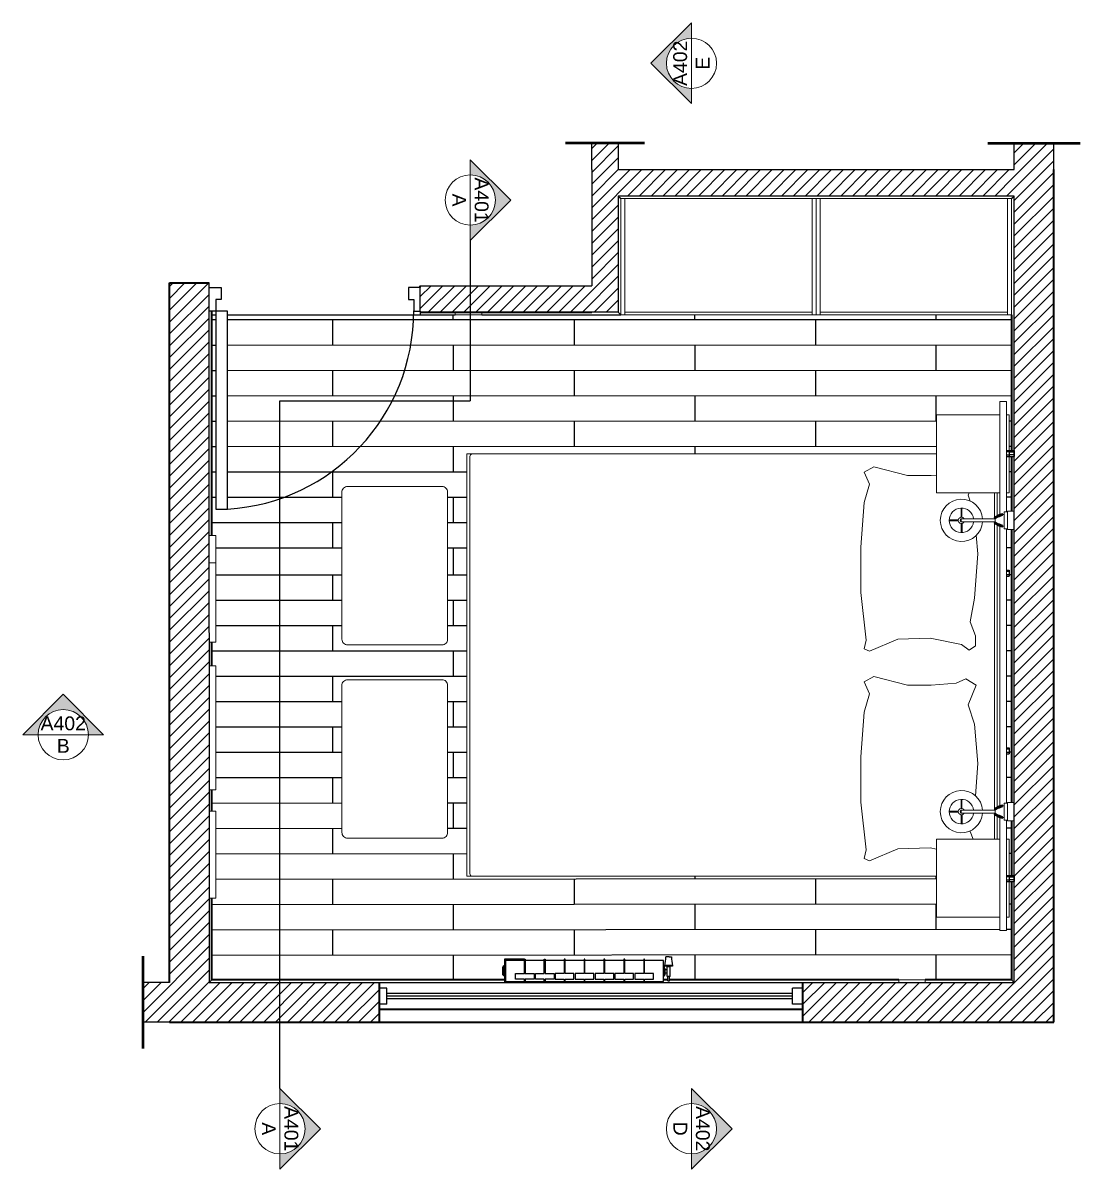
# Model space of a CAD drawing. Header units: millimetres. Extents: x 702 to 6186, y 329 to 3278.
# Drawn here: x 2104.4 to 2504.9, y 1534.7 to 1968.9 of the extents above; entities that cross this region are included whole.
import ezdxf
from ezdxf.enums import TextEntityAlignment as Align

# ---------------------------------------------------------------- set-up
doc = ezdxf.new("R2010")
doc.units = ezdxf.units.MM
for name, color, linetype, lineweight in [('A-FLOR-LEVL', 7, 'Continuous', 35), ('A-FURN', 8, 'Continuous', 18), ('A-PRSP-1', 7, 'Continuous', 40), ('A-SECT-MCUT', 7, 'Continuous', 35), ('A-WALL-FULL', 7, 'Continuous', 35), ('A-WALL-FULL-EXTR', 7, 'Continuous', 35), ('A-WALL-FULL-INTR', 7, 'Continuous', 35)]:
    doc.layers.add(name, color=color, linetype=linetype, lineweight=lineweight)
doc.layers.add('G-ANNO-TTLB', color=3, linetype='Continuous')
doc.layers.add('particolari', color=6, linetype='Continuous')
doc.styles.get("Standard").update_dxf_attribs({"font": 'arial.ttf'})

# ---------------------------------------------------------------- blocks, each defined once
blk = doc.blocks.new('SYMBOL')
at = {"layer": 'A-PRSP-1', "linetype": 'Continuous', "lineweight": 20}
h = blk.add_hatch(color=256, dxfattribs=at)
h.dxf.hatch_style = 1
h.paths.add_polyline_path([(11.2063, 4.9481), (11.316, 4.9481, -1), (11.678, 4.9481), (11.7877, 4.9481), (11.497, 5.2405)])
at = {"linetype": 'Continuous', "lineweight": 20}
blk.add_line((11.316, 4.9481), (11.678, 4.9481), dxfattribs=at)
at = {"layer": 'A-PRSP-1', "linetype": 'Continuous', "lineweight": 20}
for p, q in [((11.2063, 4.9481), (11.497, 5.2405)), ((11.7877, 4.9481), (11.497, 5.2405)), ((11.316, 4.9481), (11.2063, 4.9481)), ((11.678, 4.9481), (11.7877, 4.9481))]:
    blk.add_line(p, q, dxfattribs=at)
blk.add_circle((11.497, 4.9481), 0.181, dxfattribs=at)
at = {"linetype": 'Continuous', "lineweight": 20}
for tag, p in [('TAVOLA', (11.497, 5.08)), ('SEZIONE', (11.497, 4.9181))]:
    blk.add_attdef(tag, text='', height=0.1, dxfattribs=at).set_placement(p, align=Align.TOP_CENTER)

msp = doc.modelspace()

# ---------------------------------------------------------------- linework, layer by layer
at = {"color": 1, "lineweight": 50}
for p, q in [((2339.95, 1923.29), (2309.95, 1923.29)), ((2469.95, 1923.29), (2504.95, 1923.29)), ((2149.95, 1580.36), (2149.95, 1615.36))]:
    msp.add_line(p, q, dxfattribs=at)
at = {"color": 5}
for p, q in [((2319.95, 1913.29), (2319.95, 1923.29)), ((2329.95, 1923.29), (2329.95, 1913.28)), ((2479.95, 1913.29), (2479.95, 1923.29)), ((2494.95, 1913.29), (2494.95, 1923.29)), ((2319.95, 1913.29), (2319.95, 1869.29)), ((2329.95, 1913.28), (2479.95, 1913.29)), ((2329.95, 1903.29), (2329.95, 1859.29)), ((2479.95, 1903.29), (2329.95, 1903.29)), ((2479.95, 1605.36), (2479.95, 1903.29)), ((2174.77, 1870.36), (2174.95, 1605.36)), ((2254.95, 1869.29), (2319.95, 1869.29)), ((2254.95, 1859.64), (2254.95, 1859.29)), ((2329.95, 1859.29), (2319.95, 1859.29)), ((2159.95, 1605.36), (2149.95, 1605.36)), ((2174.95, 1605.36), (2479.95, 1605.36)), ((2399.95, 1595.54), (2399.95, 1595.21)), ((2159.95, 1590.36), (2149.95, 1590.36))]:
    msp.add_line(p, q, dxfattribs=at)
at = {"color": 175, "linetype": 'Continuous'}
for p, q in [((2319.95, 1921.24), (2321.99, 1923.29)), ((2319.95, 1916.75), (2326.48, 1923.29)), ((2479.95, 1910.62), (2492.61, 1923.29)), ((2479.95, 1919.6), (2483.63, 1923.29)), ((2319.95, 1912.26), (2329.95, 1922.26)), ((2479.95, 1915.11), (2487.95, 1923.11)), ((2479.95, 1906.13), (2494.95, 1921.13)), ((2319.95, 1907.77), (2329.95, 1917.77)), ((2479.95, 1901.64), (2494.95, 1916.64)), ((2319.95, 1903.28), (2329.95, 1913.29)), ((2319.95, 1898.79), (2334.44, 1913.29)), ((2319.95, 1894.3), (2338.93, 1913.29)), ((2333.42, 1903.29), (2343.42, 1913.29)), ((2337.91, 1903.29), (2347.91, 1913.29)), ((2342.4, 1903.29), (2352.4, 1913.29)), ((2346.89, 1903.29), (2356.89, 1913.29)), ((2351.38, 1903.29), (2361.38, 1913.29)), ((2355.87, 1903.29), (2365.87, 1913.29)), ((2360.36, 1903.29), (2370.36, 1913.29)), ((2364.85, 1903.29), (2374.85, 1913.29)), ((2369.34, 1903.29), (2379.34, 1913.29)), ((2373.83, 1903.29), (2383.83, 1913.29)), ((2378.32, 1903.29), (2388.32, 1913.29)), ((2382.81, 1903.29), (2392.81, 1913.29)), ((2387.3, 1903.29), (2397.3, 1913.29)), ((2391.79, 1903.29), (2401.79, 1913.29)), ((2396.28, 1903.29), (2406.28, 1913.29)), ((2400.77, 1903.29), (2410.77, 1913.29)), ((2405.26, 1903.29), (2415.26, 1913.29)), ((2409.75, 1903.29), (2419.75, 1913.29)), ((2414.24, 1903.29), (2424.24, 1913.29)), ((2418.73, 1903.29), (2428.73, 1913.29)), ((2423.22, 1903.29), (2433.22, 1913.29)), ((2427.71, 1903.29), (2437.71, 1913.29)), ((2432.2, 1903.29), (2442.2, 1913.29)), ((2436.69, 1903.29), (2446.69, 1913.29)), ((2441.18, 1903.29), (2451.18, 1913.29)), ((2445.67, 1903.29), (2455.67, 1913.29)), ((2450.16, 1903.29), (2460.16, 1913.29)), ((2454.65, 1903.29), (2464.65, 1913.29)), ((2459.14, 1903.29), (2469.14, 1913.29)), ((2463.63, 1903.29), (2473.63, 1913.29)), ((2468.12, 1903.29), (2478.12, 1913.29)), ((2472.61, 1903.29), (2479.95, 1910.62)), ((2479.95, 1897.15), (2494.95, 1912.15)), ((2477.1, 1903.29), (2479.95, 1906.13)), ((2479.95, 1892.66), (2494.95, 1907.66)), ((2479.95, 1888.17), (2494.95, 1903.17)), ((2319.95, 1889.81), (2329.95, 1899.81)), ((2479.95, 1883.68), (2494.95, 1898.68)), ((2319.95, 1885.32), (2329.95, 1895.32)), ((2479.95, 1879.19), (2494.95, 1894.19)), ((2319.95, 1880.83), (2329.95, 1890.83)), ((2479.95, 1874.7), (2494.95, 1889.7)), ((2319.95, 1876.34), (2329.95, 1886.34)), ((2479.95, 1870.21), (2494.95, 1885.21)), ((2319.95, 1871.85), (2329.95, 1881.85)), ((2479.95, 1865.72), (2494.95, 1880.72)), ((2311.87, 1859.29), (2329.95, 1877.36)), ((2479.95, 1861.23), (2494.95, 1876.23)), ((2316.36, 1859.29), (2329.95, 1872.87)), ((2479.95, 1856.74), (2494.95, 1871.74)), ((2159.95, 1869.01), (2161.3, 1870.36)), ((2159.95, 1864.52), (2165.79, 1870.36)), ((2159.95, 1860.03), (2170.28, 1870.36)), ((2159.95, 1855.54), (2174.77, 1870.36)), ((2254.95, 1865.22), (2259.01, 1869.29)), ((2254.95, 1860.73), (2263.5, 1869.29)), ((2257.99, 1859.29), (2267.99, 1869.29)), ((2262.48, 1859.29), (2272.48, 1869.29)), ((2266.97, 1859.29), (2276.97, 1869.29)), ((2271.46, 1859.29), (2281.46, 1869.29)), ((2275.95, 1859.29), (2285.95, 1869.29)), ((2280.44, 1859.29), (2290.44, 1869.29)), ((2284.93, 1859.29), (2294.93, 1869.29)), ((2289.42, 1859.29), (2299.42, 1869.29)), ((2293.91, 1859.29), (2303.91, 1869.29)), ((2298.4, 1859.29), (2308.4, 1869.29)), ((2302.89, 1859.29), (2312.89, 1869.29)), ((2307.38, 1859.29), (2317.38, 1869.29)), ((2320.85, 1859.29), (2329.95, 1868.38)), ((2479.95, 1852.25), (2494.95, 1867.25)), ((2159.95, 1851.05), (2174.95, 1866.05)), ((2325.34, 1859.29), (2329.95, 1863.89)), ((2479.95, 1847.76), (2494.95, 1862.76)), ((2159.95, 1846.56), (2174.95, 1861.56)), ((2329.83, 1859.29), (2329.95, 1859.4)), ((2479.95, 1843.27), (2494.95, 1858.27)), ((2159.95, 1842.07), (2174.95, 1857.07)), ((2479.95, 1838.78), (2494.95, 1853.78)), ((2159.95, 1837.58), (2174.95, 1852.58)), ((2159.95, 1833.09), (2174.95, 1848.09)), ((2479.95, 1834.29), (2494.95, 1849.29)), ((2159.95, 1828.6), (2174.95, 1843.6)), ((2479.95, 1829.8), (2494.95, 1844.8)), ((2159.95, 1824.11), (2174.95, 1839.11)), ((2479.95, 1825.31), (2494.95, 1840.31)), ((2159.95, 1819.62), (2174.95, 1834.62)), ((2479.95, 1820.82), (2494.95, 1835.82)), ((2159.95, 1815.13), (2174.95, 1830.13)), ((2479.95, 1816.33), (2494.95, 1831.33)), ((2159.95, 1810.63), (2174.95, 1825.63)), ((2479.95, 1811.84), (2494.95, 1826.84)), ((2159.95, 1806.14), (2174.95, 1821.14)), ((2479.95, 1807.35), (2494.95, 1822.35)), ((2159.95, 1801.65), (2174.95, 1816.65)), ((2479.95, 1802.86), (2494.95, 1817.86)), ((2159.95, 1797.16), (2174.95, 1812.16)), ((2479.95, 1798.37), (2494.95, 1813.37)), ((2159.95, 1792.67), (2174.95, 1807.67)), ((2479.95, 1793.88), (2494.95, 1808.88)), ((2159.95, 1788.18), (2174.95, 1803.18)), ((2479.95, 1789.39), (2494.95, 1804.39)), ((2159.95, 1783.69), (2174.95, 1798.69)), ((2479.95, 1784.9), (2494.95, 1799.9)), ((2159.95, 1779.2), (2174.95, 1794.2)), ((2479.95, 1780.4), (2494.95, 1795.4)), ((2159.95, 1774.71), (2174.95, 1789.71)), ((2479.95, 1775.91), (2494.95, 1790.91)), ((2159.95, 1770.22), (2174.95, 1785.22)), ((2479.95, 1771.42), (2494.95, 1786.42)), ((2159.95, 1765.73), (2174.95, 1780.73)), ((2479.95, 1766.93), (2494.95, 1781.93)), ((2159.95, 1761.24), (2174.95, 1776.24)), ((2479.95, 1762.44), (2494.95, 1777.44)), ((2159.95, 1756.75), (2174.95, 1771.75)), ((2479.95, 1757.95), (2494.95, 1772.95)), ((2159.95, 1752.26), (2174.95, 1767.26)), ((2479.95, 1753.46), (2494.95, 1768.46)), ((2159.95, 1747.77), (2174.95, 1762.77)), ((2479.95, 1748.97), (2494.95, 1763.97)), ((2159.95, 1743.28), (2174.95, 1758.28)), ((2479.95, 1744.48), (2494.95, 1759.48)), ((2479.95, 1739.99), (2494.95, 1754.99)), ((2159.95, 1738.79), (2174.95, 1753.79)), ((2479.95, 1735.5), (2494.95, 1750.5)), ((2159.95, 1734.3), (2174.95, 1749.3)), ((2479.95, 1731.01), (2494.95, 1746.01)), ((2159.95, 1729.81), (2174.95, 1744.81)), ((2479.95, 1726.52), (2494.95, 1741.52)), ((2159.95, 1725.32), (2174.95, 1740.32)), ((2479.95, 1722.03), (2494.95, 1737.03)), ((2159.95, 1720.83), (2174.95, 1735.83)), ((2479.95, 1717.54), (2494.95, 1732.54)), ((2159.95, 1716.34), (2174.95, 1731.34)), ((2479.95, 1713.05), (2494.95, 1728.05)), ((2159.95, 1711.85), (2174.95, 1726.85)), ((2479.95, 1708.56), (2494.95, 1723.56)), ((2159.95, 1707.36), (2174.95, 1722.36)), ((2159.95, 1702.87), (2174.95, 1717.87)), ((2479.95, 1704.07), (2494.95, 1719.07)), ((2159.95, 1698.38), (2174.95, 1713.38)), ((2479.95, 1699.58), (2494.95, 1714.58)), ((2159.95, 1693.89), (2174.95, 1708.89)), ((2479.95, 1695.09), (2494.95, 1710.09)), ((2159.95, 1689.4), (2174.95, 1704.4)), ((2479.95, 1690.6), (2494.95, 1705.6)), ((2159.95, 1684.91), (2174.95, 1699.91)), ((2479.95, 1686.11), (2494.95, 1701.11)), ((2159.95, 1680.42), (2174.95, 1695.42)), ((2479.95, 1681.62), (2494.95, 1696.62)), ((2159.95, 1675.93), (2174.95, 1690.93)), ((2479.95, 1677.13), (2494.95, 1692.13)), ((2159.95, 1671.44), (2174.95, 1686.44)), ((2479.95, 1672.64), (2494.95, 1687.64)), ((2159.95, 1666.95), (2174.95, 1681.95)), ((2479.95, 1668.15), (2494.95, 1683.15)), ((2159.95, 1662.46), (2174.95, 1677.46)), ((2479.95, 1663.66), (2494.95, 1678.66)), ((2159.95, 1657.97), (2174.95, 1672.97)), ((2479.95, 1659.17), (2494.95, 1674.17)), ((2159.95, 1653.48), (2174.95, 1668.48)), ((2479.95, 1654.68), (2494.95, 1669.68)), ((2159.95, 1648.99), (2174.95, 1663.99)), ((2479.95, 1650.19), (2494.95, 1665.19)), ((2159.95, 1644.5), (2174.95, 1659.5)), ((2479.95, 1645.7), (2494.95, 1660.7)), ((2159.95, 1640.01), (2174.95, 1655.01)), ((2479.95, 1641.21), (2494.95, 1656.21)), ((2159.95, 1635.52), (2174.95, 1650.52)), ((2479.95, 1636.72), (2494.95, 1651.72)), ((2159.95, 1631.03), (2174.95, 1646.03)), ((2479.95, 1632.23), (2494.95, 1647.23)), ((2159.95, 1626.54), (2174.95, 1641.54)), ((2479.95, 1627.74), (2494.95, 1642.74)), ((2159.95, 1622.05), (2174.95, 1637.05)), ((2479.95, 1623.25), (2494.95, 1638.25)), ((2159.95, 1617.56), (2174.95, 1632.56)), ((2479.95, 1618.76), (2494.95, 1633.76)), ((2159.95, 1613.07), (2174.95, 1628.07)), ((2479.95, 1614.27), (2494.95, 1629.27)), ((2479.95, 1609.78), (2494.95, 1624.78)), ((2159.95, 1608.58), (2174.95, 1623.58)), ((2465.02, 1590.36), (2494.95, 1620.29)), ((2149.95, 1594.09), (2174.95, 1619.09)), ((2469.51, 1590.36), (2494.95, 1615.8)), ((2150.71, 1590.36), (2174.95, 1614.6)), ((2474, 1590.36), (2494.95, 1611.31)), ((2155.2, 1590.36), (2174.95, 1610.11)), ((2478.49, 1590.36), (2494.95, 1606.82)), ((2149.95, 1603.07), (2152.24, 1605.36)), ((2149.99, 1598.62), (2156.73, 1605.36)), ((2159.95, 1590.62), (2174.95, 1605.62)), ((2164.18, 1590.36), (2179.18, 1605.36)), ((2168.67, 1590.36), (2183.67, 1605.36)), ((2173.16, 1590.36), (2188.16, 1605.36)), ((2177.65, 1590.36), (2192.65, 1605.36)), ((2182.14, 1590.36), (2197.14, 1605.36)), ((2186.63, 1590.36), (2201.63, 1605.36)), ((2191.12, 1590.36), (2206.12, 1605.36)), ((2195.61, 1590.36), (2210.61, 1605.36)), ((2200.1, 1590.36), (2215.1, 1605.36)), ((2204.59, 1590.36), (2219.59, 1605.36)), ((2209.08, 1590.36), (2224.08, 1605.36)), ((2213.57, 1590.36), (2228.57, 1605.36)), ((2218.06, 1590.36), (2233.06, 1605.36)), ((2222.55, 1590.36), (2237.55, 1605.36)), ((2227.04, 1590.36), (2239.33, 1602.66)), ((2399.95, 1601.63), (2403.68, 1605.36)), ((2399.95, 1597.14), (2408.17, 1605.36)), ((2399.95, 1592.65), (2412.66, 1605.36)), ((2402.16, 1590.36), (2417.16, 1605.36)), ((2406.65, 1590.36), (2421.65, 1605.36)), ((2411.14, 1590.36), (2426.14, 1605.36)), ((2415.63, 1590.36), (2430.63, 1605.36)), ((2420.12, 1590.36), (2435.12, 1605.36)), ((2424.61, 1590.36), (2439.61, 1605.36)), ((2429.1, 1590.36), (2444.1, 1605.36)), ((2433.59, 1590.36), (2448.59, 1605.36)), ((2438.08, 1590.36), (2453.08, 1605.36)), ((2442.57, 1590.36), (2457.57, 1605.36)), ((2447.06, 1590.36), (2462.06, 1605.36)), ((2451.55, 1590.36), (2466.55, 1605.36)), ((2456.04, 1590.36), (2471.04, 1605.36)), ((2460.53, 1590.36), (2475.53, 1605.36)), ((2482.98, 1590.36), (2494.95, 1602.33)), ((2231.53, 1590.36), (2239.33, 1598.17)), ((2487.47, 1590.36), (2494.95, 1597.84)), ((2236.02, 1590.36), (2239.33, 1593.68)), ((2491.96, 1590.36), (2494.95, 1593.35))]:
    msp.add_line(p, q, dxfattribs=at)
at = {"color": 200}
for p, q in [((2329.95, 1903.29), (2330.95, 1902.29)), ((2478.95, 1902.29), (2479.95, 1903.29)), ((2254.95, 1859.29), (2254.95, 1858.29)), ((2254.95, 1858.29), (2268.21, 1858.29)), ((2278.21, 1858.29), (2330.95, 1858.29)), ((2329.95, 1859.29), (2330.95, 1858.29)), ((2174.95, 1605.36), (2175.95, 1606.36)), ((2478.95, 1606.36), (2479.95, 1605.36))]:
    msp.add_line(p, q, dxfattribs=at)
at = {"color": 2}
for p, q in [((2174.95, 1868.64), (2179.45, 1868.64)), ((2179.45, 1868.64), (2179.45, 1864.14)), ((2254.95, 1868.64), (2250.45, 1868.64)), ((2250.45, 1868.64), (2250.45, 1864.14)), ((2179.45, 1864.14), (2177.45, 1864.14)), ((2177.45, 1864.14), (2177.45, 1859.64)), ((2250.45, 1864.14), (2252.45, 1864.14)), ((2252.45, 1864.14), (2252.45, 1859.64)), ((2177.45, 1859.64), (2174.95, 1859.64)), ((2252.45, 1859.64), (2254.95, 1859.64))]:
    msp.add_line(p, q, dxfattribs=at)
at = {"color": 6}
for p, q in [((2349.3, 1615.07), (2347.94, 1615.07)), ((2349.3, 1615.07), (2350.16, 1615.07)), ((2350.16, 1614.8), (2350.16, 1615.07)), ((2286.2, 1608.3), (2286.2, 1611.33)), ((2286.45, 1611.33), (2286.2, 1611.33)), ((2286.83, 1611.7), (2286.45, 1611.7)), ((2286.45, 1607.93), (2286.45, 1611.7)), ((2294.37, 1614.22), (2286.83, 1614.22)), ((2286.83, 1614.22), (2286.83, 1605.36)), ((2294.37, 1614.22), (2294.72, 1614.22)), ((2294.37, 1613.77), (2294.72, 1613.77)), ((2301.91, 1608.85), (2301.91, 1614.22)), ((2301.91, 1614.22), (2302.26, 1614.22)), ((2302.26, 1614.22), (2302.26, 1608.85)), ((2309.8, 1614.22), (2309.44, 1614.22)), ((2309.44, 1614.22), (2309.44, 1608.85)), ((2309.8, 1608.85), (2309.8, 1614.22)), ((2317.33, 1614.22), (2316.98, 1614.22)), ((2316.98, 1614.22), (2316.98, 1608.85)), ((2317.33, 1608.85), (2317.33, 1614.22)), ((2324.87, 1614.22), (2324.51, 1614.22)), ((2324.51, 1614.22), (2324.51, 1608.85)), ((2324.87, 1608.85), (2324.87, 1614.22)), ((2332.41, 1614.22), (2332.05, 1614.22)), ((2332.05, 1614.22), (2332.05, 1608.85)), ((2332.41, 1608.85), (2332.41, 1614.22)), ((2339.94, 1614.22), (2339.59, 1614.22)), ((2339.59, 1614.22), (2339.59, 1608.85)), ((2339.94, 1608.85), (2339.94, 1614.22)), ((2347.12, 1611.7), (2347.51, 1611.7)), ((2347.51, 1607.93), (2347.51, 1611.7)), ((2347.51, 1610.71), (2347.7, 1610.71)), ((2350.49, 1611.81), (2347.61, 1611.81)), ((2347.61, 1611.81), (2347.61, 1611.57)), ((2350.49, 1611.57), (2347.61, 1611.57)), ((2347.7, 1608.3), (2347.7, 1610.71)), ((2348.52, 1607.63), (2348.52, 1611.38)), ((2349.58, 1611.38), (2348.52, 1611.38)), ((2348.77, 1611.38), (2348.77, 1611.57)), ((2349.33, 1611.38), (2349.33, 1611.57)), ((2349.58, 1607.63), (2349.58, 1611.38)), ((2350.49, 1611.81), (2350.49, 1611.57)), ((2286.45, 1608.3), (2286.2, 1608.3)), ((2286.83, 1607.93), (2286.45, 1607.93)), ((2294.72, 1608.85), (2294.37, 1608.85)), ((2298.54, 1606.64), (2298.54, 1608.85)), ((2298.54, 1608.85), (2301.91, 1608.85)), ((2301.91, 1606.64), (2298.54, 1606.64)), ((2301.91, 1605.36), (2301.91, 1606.64)), ((2302.26, 1608.85), (2305.63, 1608.85)), ((2305.63, 1606.64), (2302.26, 1606.64)), ((2302.26, 1606.64), (2302.26, 1605.36)), ((2305.63, 1608.85), (2305.63, 1606.64)), ((2306.08, 1608.85), (2306.08, 1606.64)), ((2309.44, 1608.85), (2306.08, 1608.85)), ((2306.08, 1606.64), (2309.44, 1606.64)), ((2309.44, 1606.64), (2309.44, 1605.36)), ((2313.16, 1608.85), (2309.8, 1608.85)), ((2309.8, 1605.36), (2309.8, 1606.64)), ((2309.8, 1606.64), (2313.16, 1606.64)), ((2313.16, 1606.64), (2313.16, 1608.85)), ((2313.61, 1608.85), (2313.61, 1606.64)), ((2316.98, 1608.85), (2313.61, 1608.85)), ((2313.61, 1606.64), (2316.98, 1606.64)), ((2316.98, 1606.64), (2316.98, 1605.36)), ((2320.7, 1608.85), (2317.33, 1608.85)), ((2317.33, 1605.36), (2317.33, 1606.64)), ((2317.33, 1606.64), (2320.7, 1606.64)), ((2320.7, 1606.64), (2320.7, 1608.85)), ((2321.15, 1608.85), (2321.15, 1606.64)), ((2324.51, 1608.85), (2321.15, 1608.85)), ((2321.15, 1606.64), (2324.51, 1606.64)), ((2324.51, 1606.64), (2324.51, 1605.36)), ((2328.24, 1608.85), (2324.87, 1608.85)), ((2324.87, 1605.36), (2324.87, 1606.64)), ((2324.87, 1606.64), (2328.24, 1606.64)), ((2328.24, 1606.64), (2328.24, 1608.85)), ((2328.68, 1608.85), (2328.68, 1606.64)), ((2332.05, 1608.85), (2328.68, 1608.85)), ((2328.68, 1606.64), (2332.05, 1606.64)), ((2332.05, 1606.64), (2332.05, 1605.36)), ((2335.77, 1608.85), (2332.41, 1608.85)), ((2332.41, 1605.36), (2332.41, 1606.64)), ((2332.41, 1606.64), (2335.77, 1606.64)), ((2335.77, 1606.64), (2335.77, 1608.85)), ((2336.22, 1608.85), (2336.22, 1606.64)), ((2339.59, 1608.85), (2336.22, 1608.85)), ((2336.22, 1606.64), (2339.59, 1606.64)), ((2339.59, 1606.64), (2339.59, 1605.36)), ((2343.31, 1608.85), (2339.94, 1608.85)), ((2339.94, 1605.36), (2339.94, 1606.64)), ((2339.94, 1606.64), (2343.31, 1606.64)), ((2343.31, 1606.64), (2343.31, 1608.85)), ((2347.12, 1607.93), (2347.51, 1607.93)), ((2347.51, 1608.3), (2347.7, 1608.3)), ((2348.52, 1610.13), (2347.7, 1610.13)), ((2348.52, 1608.88), (2347.7, 1608.88)), ((2349.58, 1607.63), (2348.52, 1607.63)), ((2348.77, 1605.97), (2348.77, 1607.63)), ((2349.33, 1605.97), (2349.33, 1607.63)), ((2348.77, 1605.97), (2349.33, 1605.97))]:
    msp.add_line(p, q, dxfattribs=at)
at = {"color": 32}
msp.add_line((2294.37, 1605.81), (2294.72, 1605.81), dxfattribs=at)
at = {"color": 2}
msp.add_lwpolyline([(2181.95, 1784.64), (2181.95, 1859.64), (2177.45, 1859.64), (2177.45, 1784.64), (2181.95, 1784.64)], dxfattribs=at)
at = {"color": 6}
for points in [[(2294.37, 1613.77), (2287.19, 1613.77), (2287.19, 1605.81), (2294.37, 1605.81)], [(2294.37, 1605.36), (2294.37, 1606.64), (2291, 1606.64), (2291, 1608.85), (2294.37, 1608.85), (2294.37, 1614.22)], [(2294.72, 1614.22), (2294.72, 1608.85), (2298.09, 1608.85)], [(2294.72, 1605.81), (2347.12, 1605.81), (2347.12, 1613.77), (2294.72, 1613.77)], [(2298.09, 1608.85), (2298.09, 1606.64), (2294.72, 1606.64), (2294.72, 1605.36)]]:
    msp.add_lwpolyline(points, dxfattribs=at)
at = {"color": 2}
msp.add_arc((2177.27, 1859.71), 75.17, 273.5649, 0.0974, dxfattribs=at)
at = {"color": 6}
for centre, start, end in [((2335.85, 1614.65), 346.4179, 1.9746), ((2362.25, 1614.65), 178.0254, 193.5821)]:
    msp.add_arc(centre, 12.1, start, end, dxfattribs=at)
at = {"layer": 'A-FLOR-LEVL', "color": 5}
for p, q in [((2399.95, 1595.21), (2239.33, 1595.21)), ((2159.95, 1590.36), (2479.95, 1590.36))]:
    msp.add_line(p, q, dxfattribs=at)
at = {"layer": 'A-FURN'}
for p, q in [((2330.95, 1902.29), (2330.95, 1858.29)), ((2330.95, 1902.29), (2478.95, 1902.29)), ((2332.45, 1858.29), (2332.45, 1902.29)), ((2403.45, 1858.29), (2403.45, 1902.29)), ((2404.95, 1902.29), (2404.95, 1858.29)), ((2406.45, 1858.29), (2406.45, 1902.29)), ((2477.45, 1858.29), (2477.45, 1902.29)), ((2478.95, 1858.29), (2478.95, 1902.29)), ((2330.95, 1858.29), (2478.95, 1858.29)), ((2403.45, 1859.29), (2332.45, 1859.29)), ((2406.45, 1859.29), (2477.45, 1859.29)), ((2474.55, 1805.64), (2474.55, 1825.42)), ((2474.55, 1825.42), (2477.05, 1825.42)), ((2477.05, 1825.42), (2477.05, 1783.62)), ((2474.55, 1820.42), (2450.55, 1820.42)), ((2450.55, 1820.42), (2450.55, 1790.92)), ((2477.05, 1820.42), (2478.05, 1820.42)), ((2478.05, 1820.42), (2478.05, 1806.92)), ((2272.55, 1805.64), (2272.55, 1645.64)), ((2450.55, 1805.64), (2272.55, 1805.64)), ((2273.73, 1804.63), (2273.73, 1804.58)), ((2273.73, 1804.58), (2273.73, 1646.64)), ((2474.55, 1805.64), (2474.55, 1782.39)), ((2478.05, 1804.65), (2478.05, 1790.92)), ((2423.12, 1798.63), (2426.81, 1800.69)), ((2425.17, 1794.12), (2423.12, 1798.63)), ((2426.81, 1800.69), (2439.53, 1797.4)), ((2439.53, 1797.4), (2448.55, 1797.4)), ((2448.55, 1797.4), (2450.55, 1797.58)), ((2423.12, 1787.14), (2425.17, 1794.12)), ((2450.55, 1790.92), (2474.55, 1790.92)), ((2462.87, 1790.92), (2462.5, 1790.01)), ((2462.5, 1790.01), (2463.25, 1787.74)), ((2472.55, 1790.92), (2472.55, 1781)), ((2473.55, 1781.86), (2473.55, 1790.92)), ((2478.05, 1790.92), (2477.05, 1790.92)), ((2421.89, 1770.31), (2423.12, 1787.14)), ((2459.85, 1779.9), (2459.85, 1781)), ((2459.85, 1781), (2472.72, 1781)), ((2472.72, 1779.45), (2472.72, 1781.45)), ((2475.61, 1782.62), (2476.16, 1782.62)), ((2476.16, 1783.62), (2477.44, 1783.62)), ((2476.16, 1778.27), (2476.16, 1783.62)), ((2477.44, 1783.62), (2477.44, 1783.92)), ((2477.44, 1783.92), (2479.95, 1783.92)), ((2477.44, 1783.62), (2477.44, 1783.92)), ((2477.44, 1783.62), (2477.44, 1776.97)), ((2459.85, 1779.9), (2472.72, 1779.9)), ((2472.55, 1779.9), (2472.55, 1670.67)), ((2473.55, 1671.53), (2473.55, 1779.04)), ((2474.55, 1778.51), (2474.55, 1672.06)), ((2475.61, 1778.27), (2476.16, 1778.27)), ((2476.16, 1778.27), (2476.16, 1777.27)), ((2477.44, 1777.27), (2476.16, 1777.27)), ((2477.05, 1777.27), (2477.05, 1673.29)), ((2477.44, 1777.57), (2477.44, 1777.27)), ((2477.44, 1776.97), (2479.95, 1776.97)), ((2174.95, 1774.71), (2177.45, 1774.71)), ((2177.45, 1774.71), (2177.45, 1764.36)), ((2465.63, 1774.77), (2466.23, 1767.71)), ((2421.89, 1753.07), (2421.89, 1770.31)), ((2466.23, 1767.71), (2464.96, 1751.01)), ((2177.45, 1764.36), (2174.95, 1764.36)), ((2177.45, 1734.36), (2177.45, 1764.36)), ((2423.94, 1735), (2421.89, 1753.07)), ((2464.96, 1751.01), (2463.32, 1741.98)), ((2463.32, 1741.98), (2465.37, 1736.65)), ((2465.37, 1736.65), (2465.37, 1732.95)), ((2174.95, 1734.36), (2177.45, 1734.36)), ((2423.12, 1731.72), (2423.94, 1735)), ((2435.83, 1735.41), (2425.17, 1730.9)), ((2448.14, 1735.82), (2435.83, 1735.41)), ((2460.03, 1733.36), (2448.14, 1735.82)), ((2462.91, 1731.31), (2460.03, 1733.36)), ((2465.37, 1732.95), (2462.91, 1731.31)), ((2423.12, 1731.72), (2425.17, 1730.9)), ((2177.45, 1725.36), (2174.95, 1725.36)), ((2177.45, 1678.36), (2177.45, 1725.36)), ((2423.12, 1719.23), (2426.81, 1721.28)), ((2425.17, 1714.71), (2423.12, 1719.23)), ((2426.81, 1721.28), (2439.53, 1718)), ((2457.98, 1718.82), (2461.67, 1720.46)), ((2461.67, 1720.46), (2465.56, 1718.03)), ((2439.53, 1718), (2448.55, 1718)), ((2448.55, 1718), (2457.98, 1718.82)), ((2465.56, 1718.03), (2462.5, 1710.61)), ((2423.12, 1707.73), (2425.17, 1714.71)), ((2462.5, 1710.61), (2464.96, 1703.22)), ((2421.89, 1690.9), (2423.12, 1707.73)), ((2464.96, 1703.22), (2466.23, 1688.31)), ((2421.89, 1673.66), (2421.89, 1690.9)), ((2466.23, 1688.31), (2465.3, 1676.09)), ((2174.95, 1678.36), (2177.45, 1678.36)), ((2423.94, 1655.6), (2421.89, 1673.66)), ((2475.61, 1672.29), (2476.16, 1672.29)), ((2476.16, 1673.29), (2477.44, 1673.29)), ((2476.16, 1667.94), (2476.16, 1673.29)), ((2477.44, 1673.29), (2477.44, 1673.59)), ((2477.44, 1673.59), (2479.95, 1673.59)), ((2477.44, 1673.29), (2477.44, 1673.59)), ((2477.44, 1673.29), (2477.44, 1666.64)), ((2177.45, 1670.26), (2174.95, 1670.26)), ((2177.45, 1637.36), (2177.45, 1670.26)), ((2459.85, 1669.57), (2459.85, 1670.67)), ((2459.85, 1670.67), (2472.72, 1670.67)), ((2459.85, 1669.57), (2472.72, 1669.57)), ((2472.55, 1669.57), (2472.55, 1659.64)), ((2472.72, 1669.12), (2472.72, 1671.12)), ((2473.55, 1659.64), (2473.55, 1668.71)), ((2474.55, 1668.18), (2474.55, 1645.64)), ((2475.61, 1667.94), (2476.16, 1667.94)), ((2476.16, 1667.94), (2476.16, 1666.94)), ((2463.37, 1662.86), (2463.32, 1662.58)), ((2477.44, 1666.94), (2476.16, 1666.94)), ((2477.05, 1666.94), (2477.05, 1625.14)), ((2477.44, 1666.94), (2477.44, 1666.64)), ((2477.44, 1666.64), (2479.95, 1666.64)), ((2474.55, 1659.64), (2450.55, 1659.64)), ((2450.55, 1659.64), (2450.55, 1630.14)), ((2463.32, 1662.58), (2464.44, 1659.64)), ((2477.05, 1659.64), (2478.05, 1659.64)), ((2478.05, 1659.64), (2478.05, 1645.92)), ((2423.12, 1652.31), (2423.94, 1655.6)), ((2435.83, 1656.01), (2425.17, 1651.49)), ((2448.14, 1656.42), (2435.83, 1656.01)), ((2450.55, 1655.92), (2448.14, 1656.42)), ((2425.17, 1651.49), (2423.12, 1652.31)), ((2272.55, 1645.64), (2450.55, 1645.64)), ((2474.55, 1645.64), (2474.55, 1625.14)), ((2478.05, 1643.64), (2478.05, 1630.14)), ((2174.95, 1637.36), (2177.45, 1637.36)), ((2450.55, 1630.14), (2474.55, 1630.14)), ((2474.55, 1630.14), (2474.55, 1625.14)), ((2478.05, 1630.14), (2477.05, 1630.14)), ((2474.55, 1625.14), (2477.05, 1625.14))]:
    msp.add_line(p, q, dxfattribs=at)
at = {"layer": 'A-FURN', "transparency": 33554687}
for p, q in [((2268.21, 1859.29), (2268.21, 1858.29)), ((2268.21, 1858.29), (2278.21, 1858.29)), ((2278.21, 1858.29), (2278.21, 1859.29)), ((2446.22, 1606.36), (2436.22, 1606.36)), ((2436.22, 1606.36), (2436.22, 1605.36)), ((2446.22, 1605.36), (2446.22, 1606.36))]:
    msp.add_line(p, q, dxfattribs=at)
at = {"layer": 'A-FURN'}
for points in [[(2263.21, 1733.25, 0.414214), (2265.31, 1735.41), (2265.31, 1791.17, 0.414214), (2263.14, 1793.27), (2227.4, 1793.27, 0.414214), (2225.24, 1791.08), (2225.24, 1735.4, 0.414214), (2227.41, 1733.25)], [(2263.21, 1660.07, 0.414214), (2265.31, 1662.24), (2265.31, 1718, 0.414214), (2263.14, 1720.09), (2227.4, 1720.09, 0.414214), (2225.24, 1717.9), (2225.24, 1662.23, 0.414214), (2227.41, 1660.07)]]:
    msp.add_lwpolyline(points, format="xyb", close=True, dxfattribs=at)
for centre, radius, start, end in [((2274.76, 1804.61), 1.03, 94.0082, 178.8728), ((2459.99, 1780.44), 8, 3.9955, 356.1111), ((2459.99, 1780.44), 4.65, 6.885, 353.2993), ((2459.99, 1780.44), 1.2, 27.6794, 333.1187), ((2460.18, 1780.45), 0.639, 120.5515, 239.4485), ((2459.99, 1670.11), 8, 3.9955, 356.1111), ((2459.99, 1670.11), 4.65, 6.885, 353.2993), ((2459.99, 1670.11), 1.2, 27.6794, 333.1187), ((2460.18, 1670.12), 0.639, 120.5515, 239.4485), ((2274.74, 1646.65), 1.01, 180.7492, 269.2508)]:
    msp.add_arc(centre, radius, start, end, dxfattribs=at)
at = {"layer": 'A-FURN', "lineweight": 53}
for points in [[(2475.61, 1782.62), (2475.61, 1782.62), (2474.9, 1782.63), (2474.12, 1782.18), (2473.33, 1781.72), (2472.72, 1781.45), (2472.72, 1781.45)], [(2475.61, 1778.27), (2475.61, 1778.27), (2474.9, 1778.26), (2474.12, 1778.72), (2473.33, 1779.17), (2472.72, 1779.45), (2472.72, 1779.45)], [(2475.61, 1672.29), (2475.61, 1672.29), (2474.9, 1672.3), (2474.12, 1671.85), (2473.33, 1671.39), (2472.72, 1671.12), (2472.72, 1671.12)], [(2475.61, 1667.94), (2475.61, 1667.94), (2474.9, 1667.93), (2474.12, 1668.39), (2473.33, 1668.84), (2472.72, 1669.12), (2472.72, 1669.12)]]:
    msp.add_open_spline(points, degree=3, knots=[0, 0, 0, 0, 1, 1, 1, 2, 2, 2, 2], dxfattribs=at)
at = {"layer": 'A-SECT-MCUT', "color": 5}
for p, q in [((2239.33, 1605.36), (2239.33, 1590.36)), ((2399.95, 1590.36), (2399.95, 1605.36))]:
    msp.add_line(p, q, dxfattribs=at)
at = {"layer": 'A-WALL-FULL', "color": 5}
msp.add_line((2159.95, 1870.36), (2174.95, 1870.36), dxfattribs=at)
at = {"layer": 'A-WALL-FULL-EXTR', "color": 5}
for p, q in [((2494.95, 1590.36), (2494.95, 1913.29)), ((2159.95, 1605.36), (2159.95, 1870.36)), ((2479.95, 1590.36), (2494.95, 1590.36))]:
    msp.add_line(p, q, dxfattribs=at)
at = {"layer": 'A-WALL-FULL-EXTR', "color": 200}
for points in [[(2175.95, 1774.71), (2175.95, 1859.64)], [(2478.95, 1858.29), (2478.95, 1806.92)], [(2478.95, 1804.65), (2478.95, 1783.92)], [(2478.95, 1776.97), (2478.95, 1673.59)], [(2175.95, 1725.36), (2175.95, 1734.36)], [(2175.95, 1670.26), (2175.95, 1678.36)], [(2478.95, 1666.64), (2478.95, 1645.92)], [(2478.95, 1643.64), (2478.95, 1606.36), (2446.22, 1606.36)], [(2286.83, 1606.36), (2175.95, 1606.36), (2175.95, 1637.36)], [(2348.77, 1606.36), (2347.12, 1606.36)], [(2436.22, 1606.36), (2349.33, 1606.36)]]:
    msp.add_lwpolyline(points, dxfattribs=at)
at = {"layer": 'A-WALL-FULL-INTR', "color": 5}
for p, q in [((2254.95, 1868.64), (2254.95, 1869.29)), ((2254.95, 1859.29), (2319.95, 1859.29))]:
    msp.add_line(p, q, dxfattribs=at)
at = {"layer": 'A-WALL-FULL-INTR'}
for p, q in [((2319.74, 1869.29), (2319.74, 1869.29)), ((2254.95, 1859.29), (2254.95, 1859.29))]:
    msp.add_line(p, q, dxfattribs=at)
at = {"layer": 'G-ANNO-TTLB', "color": 30, "lineweight": 25}
for p, q in [((2273.88, 1886.48), (2273.88, 1825.73)), ((2201.77, 1565.29), (2201.77, 1825.73)), ((2201.77, 1825.73), (2273.88, 1825.73))]:
    msp.add_line(p, q, dxfattribs=at)
at = {"layer": 'particolari', "color": 5}
msp.add_line((2254.95, 1859.64), (2254.95, 1868.64), dxfattribs=at)
at = {"layer": 'particolari'}
for p, q in [((2175.95, 1858.29), (2177.45, 1858.29)), ((2181.95, 1858.29), (2254.95, 1858.29)), ((2267.45, 1856.56), (2267.45, 1858.29)), ((2358.95, 1856.56), (2358.95, 1858.29)), ((2450.45, 1856.56), (2450.45, 1858.29)), ((2175.95, 1856.56), (2177.45, 1856.56)), ((2181.95, 1856.56), (2478.95, 1856.56)), ((2221.7, 1856.56), (2221.7, 1846.81)), ((2313.2, 1856.56), (2313.2, 1846.86)), ((2404.7, 1856.56), (2404.7, 1846.96)), ((2175.95, 1846.78), (2177.45, 1846.78)), ((2181.95, 1846.78), (2478.95, 1846.96)), ((2267.45, 1846.84), (2267.45, 1837.24)), ((2358.95, 1846.89), (2358.95, 1837.29)), ((2450.45, 1837.34), (2450.45, 1846.93)), ((2175.95, 1837.18), (2177.45, 1837.18)), ((2181.95, 1837.18), (2478.95, 1837.36)), ((2221.7, 1837.21), (2221.7, 1827.61)), ((2313.2, 1837.26), (2313.2, 1827.66)), ((2404.7, 1837.32), (2404.7, 1827.72)), ((2181.95, 1827.58), (2478.95, 1827.76)), ((2450.45, 1818.14), (2450.45, 1827.73)), ((2175.95, 1827.58), (2177.45, 1827.58)), ((2267.45, 1827.64), (2267.45, 1818.04)), ((2358.95, 1827.69), (2358.95, 1818.09)), ((2358.95, 1827.69), (2358.95, 1818.09)), ((2175.95, 1817.98), (2177.45, 1817.98)), ((2181.95, 1817.98), (2450.55, 1818.14)), ((2221.7, 1818.01), (2221.7, 1808.41)), ((2313.2, 1818.06), (2313.2, 1808.46)), ((2404.7, 1818.12), (2404.7, 1808.52)), ((2478.05, 1818.16), (2478.95, 1818.16)), ((2175.95, 1808.38), (2177.45, 1808.38)), ((2181.95, 1808.38), (2450.55, 1808.54)), ((2267.45, 1808.44), (2267.45, 1798.84)), ((2358.95, 1808.49), (2358.95, 1805.64)), ((2477.05, 1806.92), (2478.05, 1806.92)), ((2478.05, 1806.42), (2477.05, 1806.42)), ((2478.05, 1808.56), (2478.95, 1808.56)), ((2478.05, 1806.92), (2478.05, 1804.65)), ((2478.05, 1806.92), (2479.95, 1806.92)), ((2479.95, 1806.32), (2478.05, 1806.32)), ((2479.95, 1806.92), (2479.95, 1804.65)), ((2478.05, 1805.15), (2477.05, 1805.15)), ((2477.05, 1804.65), (2478.05, 1804.65)), ((2479.95, 1805.25), (2478.05, 1805.25)), ((2478.05, 1804.65), (2479.95, 1804.65)), ((2175.95, 1798.78), (2177.45, 1798.78)), ((2181.95, 1798.78), (2272.55, 1798.84)), ((2221.7, 1798.81), (2221.7, 1789.21)), ((2478.05, 1798.96), (2478.95, 1798.96)), ((2175.95, 1789.18), (2177.45, 1789.18)), ((2181.95, 1789.18), (2225.24, 1789.21)), ((2265.31, 1789.23), (2272.55, 1789.24)), ((2267.45, 1789.24), (2267.45, 1779.64)), ((2477.05, 1789.36), (2478.95, 1789.36)), ((2459.89, 1785.09), (2459.89, 1781.64)), ((2460.09, 1781.64), (2460.09, 1785.09)), ((2458.79, 1780.54), (2455.34, 1780.54)), ((2455.34, 1780.34), (2458.79, 1780.34)), ((2175.95, 1779.58), (2225.24, 1779.61)), ((2221.7, 1779.61), (2221.7, 1770.01)), ((2265.31, 1779.63), (2272.55, 1779.64)), ((2459.89, 1779.24), (2459.89, 1775.79)), ((2460.09, 1779.24), (2460.09, 1775.79)), ((2177.45, 1769.98), (2225.24, 1770.01)), ((2265.31, 1770.03), (2272.55, 1770.04)), ((2267.45, 1770.04), (2267.45, 1759.84)), ((2477.05, 1770.16), (2478.95, 1770.16)), ((2177.45, 1759.78), (2225.24, 1759.81)), ((2221.7, 1759.81), (2221.7, 1750.21)), ((2265.31, 1759.83), (2272.55, 1759.84)), ((2478.05, 1759.96), (2478.95, 1759.96)), ((2177.45, 1750.18), (2225.24, 1750.21)), ((2265.31, 1750.23), (2272.55, 1750.24)), ((2267.45, 1750.24), (2267.45, 1740.64)), ((2477.05, 1750.36), (2478.95, 1750.36)), ((2177.45, 1740.58), (2225.24, 1740.61)), ((2221.7, 1740.61), (2221.7, 1731.01)), ((2265.31, 1740.63), (2272.55, 1740.64)), ((2477.05, 1740.76), (2478.95, 1740.76)), ((2175.95, 1730.98), (2272.55, 1731.04)), ((2267.45, 1731.04), (2267.45, 1721.44)), ((2477.05, 1731.16), (2478.95, 1731.16)), ((2177.45, 1721.38), (2272.55, 1721.44)), ((2221.7, 1721.41), (2221.7, 1711.81)), ((2477.05, 1721.56), (2478.95, 1721.56)), ((2177.45, 1711.78), (2225.24, 1711.81)), ((2265.31, 1711.83), (2272.55, 1711.84)), ((2267.45, 1711.84), (2267.45, 1702.24)), ((2477.05, 1711.96), (2478.95, 1711.96)), ((2177.45, 1702.18), (2225.24, 1702.21)), ((2221.7, 1702.21), (2221.7, 1692.61)), ((2265.31, 1702.23), (2272.55, 1702.24)), ((2477.05, 1702.36), (2478.95, 1702.36)), ((2477.05, 1694.27), (2478.05, 1694.27)), ((2478.05, 1693.77), (2477.05, 1693.77)), ((2478.05, 1694.27), (2478.05, 1692)), ((2177.45, 1692.58), (2225.24, 1692.61)), ((2265.31, 1692.63), (2272.55, 1692.64)), ((2267.45, 1692.64), (2267.45, 1683.04)), ((2478.05, 1692.5), (2477.05, 1692.5)), ((2477.05, 1692), (2478.05, 1692)), ((2478.05, 1692.76), (2478.95, 1692.76)), ((2177.45, 1682.98), (2225.24, 1683.01)), ((2221.7, 1683.01), (2221.7, 1673.41)), ((2265.31, 1683.03), (2272.55, 1683.04)), ((2477.05, 1683.16), (2478.95, 1683.16)), ((2175.95, 1673.38), (2225.24, 1673.41)), ((2265.31, 1673.43), (2272.55, 1673.44)), ((2267.45, 1673.44), (2267.45, 1663.84)), ((2459.89, 1674.76), (2459.89, 1671.31)), ((2460.09, 1671.31), (2460.09, 1674.76)), ((2458.79, 1670.21), (2455.34, 1670.21)), ((2455.34, 1670.01), (2458.79, 1670.01)), ((2459.89, 1668.92), (2459.89, 1665.46)), ((2460.09, 1668.92), (2460.09, 1665.46)), ((2177.45, 1663.78), (2225.24, 1663.81)), ((2221.7, 1663.81), (2221.7, 1654.21)), ((2265.31, 1663.83), (2272.55, 1663.84)), ((2477.05, 1663.96), (2478.95, 1663.96)), ((2177.45, 1654.18), (2272.55, 1654.24)), ((2267.45, 1654.24), (2267.45, 1644.64)), ((2478.05, 1654.36), (2478.95, 1654.36)), ((2358.95, 1645.64), (2358.95, 1644.69)), ((2450.45, 1644.74), (2450.45, 1645.64)), ((2479.95, 1645.92), (2479.95, 1643.64)), ((2479.95, 1645.92), (2479.95, 1645.32)), ((2177.45, 1644.58), (2450.55, 1644.74)), ((2221.7, 1644.61), (2221.7, 1635.01)), ((2313.2, 1644.66), (2313.2, 1635.06)), ((2404.7, 1644.72), (2404.7, 1635.12)), ((2479.95, 1643.64), (2479.95, 1644.24)), ((2175.95, 1634.98), (2450.55, 1635.14)), ((2267.45, 1635.04), (2267.45, 1625.44)), ((2358.95, 1635.09), (2358.95, 1625.49)), ((2450.45, 1625.54), (2450.45, 1635.13)), ((2478.05, 1635.16), (2478.95, 1635.16)), ((2175.95, 1625.38), (2474.55, 1625.56)), ((2221.7, 1625.41), (2221.7, 1615.81)), ((2313.2, 1625.46), (2313.2, 1615.86)), ((2404.7, 1625.52), (2404.7, 1615.92)), ((2477.05, 1625.56), (2478.95, 1625.56)), ((2175.95, 1615.78), (2478.95, 1615.96)), ((2267.45, 1615.84), (2267.45, 1606.36)), ((2358.95, 1615.89), (2358.95, 1606.29)), ((2450.45, 1606.36), (2450.45, 1615.94)), ((2242.33, 1603.21), (2239.33, 1603.21)), ((2242.33, 1597.21), (2242.33, 1603.21)), ((2399.95, 1603.21), (2396.01, 1603.21)), ((2396.01, 1597.21), (2396.01, 1603.21)), ((2396.01, 1601.21), (2242.33, 1601.21)), ((2396.01, 1600.21), (2242.33, 1600.21)), ((2396.01, 1599.21), (2242.33, 1599.21)), ((2242.33, 1597.21), (2239.33, 1597.21)), ((2399.95, 1597.21), (2396.01, 1597.21))]:
    msp.add_line(p, q, dxfattribs=at)
at = {"layer": 'particolari', "color": 32}
for p, q in [((2477.05, 1761.55), (2478.05, 1761.55)), ((2478.05, 1761.05), (2477.05, 1761.05)), ((2478.05, 1759.77), (2477.05, 1759.77)), ((2477.05, 1759.27), (2478.05, 1759.27)), ((2478.05, 1761.55), (2478.05, 1759.27)), ((2477.05, 1645.92), (2478.05, 1645.92)), ((2478.05, 1645.42), (2477.05, 1645.42)), ((2478.05, 1645.92), (2478.05, 1643.64)), ((2478.05, 1645.92), (2479.95, 1645.92)), ((2478.05, 1644.14), (2477.05, 1644.14)), ((2477.05, 1643.64), (2478.05, 1643.64)), ((2479.95, 1645.32), (2478.05, 1645.32)), ((2479.95, 1644.24), (2478.05, 1644.24)), ((2478.05, 1643.64), (2479.95, 1643.64))]:
    msp.add_line(p, q, dxfattribs=at)

# ---------------------------------------------------------------- block references
at = {"xscale": 52.56663629131936, "yscale": 52.56663629131936, "zscale": 52.56663629131936}
for p, rotation, values in [((2617.81, 1349.21), 89.99999999999999, {'SEZIONE': 'E', 'TAVOLA': 'A402'}), ((2013.78, 2506.12), 270, {'SEZIONE': 'A', 'TAVOLA': 'A401'}), ((1941.67, 2154.36), 270, {'SEZIONE': 'A', 'TAVOLA': 'A401'}), ((2097.59, 2154.36), 270, {'SEZIONE': 'D', 'TAVOLA': 'A402'})]:
    msp.add_blockref('SYMBOL', p, dxfattribs=dict(at, rotation=rotation)).add_auto_attribs(values)
msp.add_blockref('SYMBOL', (1515.3, 1439.13), dxfattribs=at).add_auto_attribs({'SEZIONE': 'B', 'TAVOLA': 'A402'})

doc.saveas('drawing.dxf')
